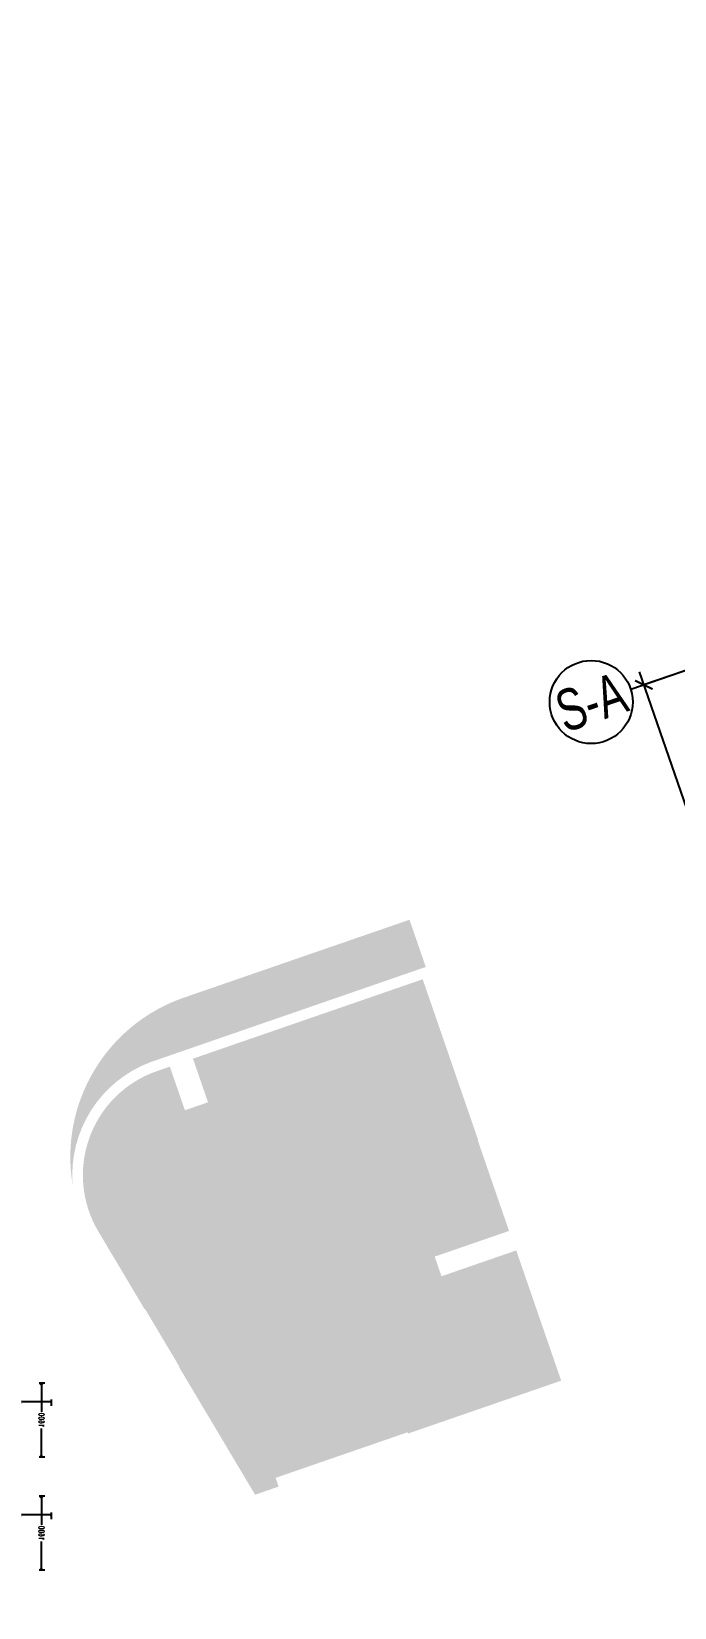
# Model space of a CAD drawing. Header units: millimetres. Extents: x -361699137 to 361252145, y -356478932 to 356523199.
# Drawn here: x -126636 to -112693, y 19811 to 53955 of the extents above; entities that cross this region are included whole.
import ezdxf
from ezdxf.enums import TextEntityAlignment as Align

# ---------------------------------------------------------------- set-up
doc = ezdxf.new("R2010")
doc.units = ezdxf.units.MM
doc.header["$LTSCALE"] = 100
doc.header["$MEASUREMENT"] = 0
doc.layers.add('$0$Xref_ST_MBDV Cot vach 30.7.2022$0$KT-Noi that', color=36, linetype='Continuous', lineweight=9)
for name, color, linetype in [('A-ANNO-ROOM', 50, 'Continuous'), ('KC', 5, 'Continuous'), ('ST_MBDV Cot vach 220805$0$AUDIT_I_220805193045-1', 50, 'Continuous')]:
    doc.layers.add(name, color=color, linetype=linetype)
doc.layers.add('dien tich thong thuy', color=3, linetype='Continuous', plot=False)
doc.styles.add('$0$Xref_ST_MBDV Cot vach 30.7.2022$0$DIM', font='vnsimli.shx', dxfattribs={"width": 0.7})
doc.styles.add('220126_HDN_HBA typical plan$0$211210_HDN_HBA_TYPICAL PLAN CORE OPT 1$0$HBA-Text', font='GOTHIC.TTF')
doc.styles.add('Arial Narrow', font='ARIALN.TTF')
doc.styles.add('ST_MBDV Cot vach 220805$0$HBA-Text', font='GOTHIC.TTF')
doc.dimstyles.new('$0$Xref_ST_MBDV Cot vach 30.7.2022$0$CCU 1-100 A1', dxfattribs={"dimscale": 100, "dimtxt": 2.2, "dimasz": 1, "dimexe": 1, "dimexo": 0, "dimgap": 1, "dimtad": 1, "dimdec": 0, "dimdsep": 46, "dimtxsty": '$0$Xref_ST_MBDV Cot vach 30.7.2022$0$DIM', "dimblk1": '$0$Xref_ST_MBDV Cot vach 30.7.2022$0$_ARCHTICK', "dimblk2": '$0$Xref_ST_MBDV Cot vach 30.7.2022$0$_ARCHTICK', "dimsah": 1, "dimcen": 0, "dimdle": 1, "dimclrd": 256, "dimclre": 256, "dimclrt": 31, "dimadec": 0, "dimazin": 0, "dimtfac": 1, "dimtdec": 0, "dimtix": 1, "dimtmove": 2, "dimatfit": 3, "dimldrblk": '$0$Xref_ST_MBDV Cot vach 30.7.2022$0$_ARCHTICK', "dimfxl": 8, "dimtolj": 1, "dimarcsym": 0})
doc.dimstyles.new('CCU_1-300', dxfattribs={"dimscale": 300, "dimtxt": 2.5, "dimasz": 1, "dimexe": 1, "dimexo": 2, "dimgap": 0.5, "dimtad": 1, "dimdec": 0, "dimdsep": 46, "dimtxsty": 'Arial Narrow', "dimblk": 'ARCHTICK', "dimcen": -1, "dimdle": 1, "dimclrd": 256, "dimclre": 256, "dimclrt": 3, "dimadec": 0, "dimazin": 2, "dimtfac": 0.1, "dimtdec": 0, "dimtix": 1, "dimtmove": 2, "dimatfit": 1, "dimfxl": 1, "dimtvp": 0.8333333333333334, "dimtolj": 1, "dimtzin": 12, "dimarcsym": 0})

# ---------------------------------------------------------------- blocks, each defined once
blk = doc.blocks.new('A$C1AAC5519')
at = {"layer": 'A-ANNO-ROOM', "insert": (772.955269176513, 1216.574747113511), "char_height": 600, "attachment_point": 2, "rotation": 50.44882673977027, "style": '220126_HDN_HBA typical plan$0$211210_HDN_HBA_TYPICAL PLAN CORE OPT 1$0$HBA-Text'}
blk.add_mtext_dynamic_manual_height_columns('S.B1.', width=722857412.8743668, gutter_width=9765.624999999996, heights=[0], dxfattribs=at)
blk = doc.blocks.new('A$C418F5BC8')
at = {"layer": 'A-ANNO-ROOM', "insert": (648.1133449638728, 1090.790118377889), "char_height": 600, "attachment_point": 2, "rotation": 50.44882673977027, "style": '220126_HDN_HBA typical plan$0$211210_HDN_HBA_TYPICAL PLAN CORE OPT 1$0$HBA-Text'}
blk.add_mtext_dynamic_manual_height_columns('SL-S', width=722857412.8743668, gutter_width=9765.624999999996, heights=[0], dxfattribs=at)
blk = doc.blocks.new('A$C2A6C5140')
at = {"layer": 'A-ANNO-ROOM', "insert": (731.4497625969816, 1190.0169191678, 0.0003277973379295924), "char_height": 600, "attachment_point": 2, "rotation": 50.44882673977027, "style": '220126_HDN_HBA typical plan$0$211210_HDN_HBA_TYPICAL PLAN CORE OPT 1$0$HBA-Text'}
blk.add_mtext_dynamic_manual_height_columns('2-BR', width=722857412.8743668, gutter_width=9765.624999999996, heights=[0], dxfattribs=at)
blk = doc.blocks.new('A$C5388591E')
at = {"layer": 'A-ANNO-ROOM', "insert": (894.3001998505497, 842.1987865094561, 0.0004622000541105721), "char_height": 600, "attachment_point": 2, "rotation": 1.4064704596368105, "style": '220126_HDN_HBA typical plan$0$211210_HDN_HBA_TYPICAL PLAN CORE OPT 1$0$HBA-Text'}
blk.add_mtext_dynamic_manual_height_columns('3-BR', width=722857412.8743668, gutter_width=9765.624999999996, heights=[0], dxfattribs=at)
blk = doc.blocks.new('A$C21AF0CCA')
at = {"layer": 'A-ANNO-ROOM', "insert": (1197.56892258345, 814.6835720778872), "char_height": 600, "attachment_point": 2, "rotation": 0.10542954816276216, "style": '220126_HDN_HBA typical plan$0$211210_HDN_HBA_TYPICAL PLAN CORE OPT 1$0$HBA-Text'}
blk.add_mtext_dynamic_manual_height_columns('S.B1P.', width=722857412.8743668, gutter_width=9765.624999999996, heights=[0], dxfattribs=at)
blk = doc.blocks.new('$0$Xref_ST_MBDV Cot vach 30.7.2022$0$_Open90')
at = {"color": 0, "linetype": 'ByBlock', "lineweight": -2}
for p, q in [((0, 0), (-1, 0)), ((-0.5, 0.5), (0, 0)), ((0, 0), (-0.5, -0.5))]:
    blk.add_line(p, q, dxfattribs=at)
blk = doc.blocks.new('*D213')
at = {"layer": 'Defpoints', "color": 5, "transparency": 16777216}
for p, q in [((-2230.006080747058, 1494.255069668558), (-2230.006080747058, 1595.840436880921)), ((-2180.006080747058, 1545.840436880921), (-1728.427059650542, 1545.840436880921)), ((-780.0060807470581, 1545.840436880921), (-1371.760392983876, 1545.840436880921)), ((-730.0060807470581, 1457.189424305085), (-730.0060807470581, 1595.840436880921))]:
    blk.add_line(p, q, dxfattribs=at)
at = {"layer": 'Defpoints', "color": 0, "transparency": 16777216}
for p in [(-2230.006080747058, 1545.840436880921), (-2230.006080747058, 1494.255069668558, -3.230259272854623e-06), (-730.0060807470581, 1457.189424305085, -3.230259272854623e-06)]:
    blk.add_point(p, dxfattribs=at)
at = {"layer": 'Defpoints', "color": 5, "transparency": 16777216, "xscale": 50, "yscale": 50, "zscale": 50, "rotation": 180}
blk.add_blockref('$0$Xref_ST_MBDV Cot vach 30.7.2022$0$_Open90', (-2230.006080747058, 1545.840436880921), dxfattribs=at)
at = {"layer": 'Defpoints', "color": 5, "transparency": 16777216, "xscale": 50, "yscale": 50, "zscale": 50}
blk.add_blockref('$0$Xref_ST_MBDV Cot vach 30.7.2022$0$_Open90', (-730.0060807470581, 1545.840436880921), dxfattribs=at)
at = {"layer": 'Defpoints', "color": 5, "transparency": 16777216, "insert": (-1550.093726317209, 1545.840436880921), "char_height": 110, "attachment_point": 5, "style": '$0$Xref_ST_MBDV Cot vach 30.7.2022$0$DIM'}
blk.add_mtext('\\A1;1500', dxfattribs=at)
blk = doc.blocks.new('$0$Xref_ST_MBDV Cot vach 30.7.2022$0$_ARCHTICK')
at = {"color": 0, "linetype": 'ByBlock', "const_width": 0.15}
blk.add_lwpolyline([(-0.5, -0.5), (0.5, 0.5)], dxfattribs=at)
blk = doc.blocks.new('*D215')
at = {"layer": 'Defpoints', "color": 5, "transparency": 16777216}
for p, q in [((-879.0568600945994, 1950.002331897217), (-1000.172690610198, 1950.002331897217)), ((-950.1726906101984, 1900.002331897217), (-950.1726906101983, 1328.335665230491)), ((-950.1726906101981, 400.0023318972127), (-950.1726906101982, 971.6689985638246)), ((-879.0568600945994, 350.0023318972127), (-1000.172690610198, 350.0023318972126))]:
    blk.add_line(p, q, dxfattribs=at)
at = {"layer": 'Defpoints', "color": 0, "transparency": 16777216}
for p in [(-879.0568600945994, 1950.002331897217, -3.230259272854623e-06), (-950.1726906101981, 350.0023318972126), (-879.0568600945994, 350.0023318972127, -3.230259272854622e-06)]:
    blk.add_point(p, dxfattribs=at)
at = {"layer": 'Defpoints', "color": 5, "transparency": 16777216, "xscale": 50, "yscale": 50, "zscale": 50}
for p, rotation in [((-950.1726906101984, 1950.002331897217), 90), ((-950.1726906101981, 350.0023318972126), 270)]:
    blk.add_blockref('$0$Xref_ST_MBDV Cot vach 30.7.2022$0$_Open90', p, dxfattribs=dict(at, rotation=rotation))
at = {"layer": 'Defpoints', "color": 5, "transparency": 16777216, "insert": (-950.1726906088297, 1150.002331897158), "char_height": 110, "attachment_point": 5, "rotation": 90, "style": '$0$Xref_ST_MBDV Cot vach 30.7.2022$0$DIM'}
blk.add_mtext('\\A1;1600', dxfattribs=at)
blk = doc.blocks.new('_ARCHTICK')
at = {"color": 0, "linetype": 'ByBlock', "const_width": 0.15}
blk.add_lwpolyline([(-0.5, -0.5), (0.5, 0.5)], dxfattribs=at)
blk = doc.blocks.new('*D483')
at = {"layer": 'Defpoints', "color": 0, "transparency": 16777216}
for p in [(31338.51226331713, 1026.724926642584, 5.460132575568855e-05), (50260.31825406058, -43270.02791293013), (44523.9358312823, -45250.50321154601)]:
    blk.add_point(p, dxfattribs=at)
at = {"layer": 'KC', "lineweight": -2, "transparency": 16777216}
for p, q in [((30771.36201936088, 830.9173660623892), (28560.55529354013, 67.64048042176546)), ((28746.22663522816, 449.1193826899871), (44621.8396115724, -45534.07833352413)), ((49693.16801010433, -43465.83547351032), (44240.36070930418, -45348.4069918361))]:
    blk.add_line(p, q, dxfattribs=at)
at = {"layer": 'KC', "lineweight": -2, "transparency": 16777216, "xscale": 300, "yscale": 300, "zscale": 300}
for p, rotation in [((28844.13041551826, 165.5442607118621), 109.0471379637702), ((44523.9358312823, -45250.50321154601), 289.0471379637702)]:
    blk.add_blockref('_ARCHTICK', p, dxfattribs=dict(at, rotation=rotation))
at = {"layer": 'KC', "color": 3, "transparency": 16777216, "insert": (37187.78517756912, -22368.56002124211), "char_height": 750, "attachment_point": 5, "rotation": 289.0471379637702, "style": 'Arial Narrow'}
blk.add_mtext('\\A1;48047', dxfattribs=at)
blk = doc.blocks.new('ST_MBDV Cot vach 220805$0$GRID-SYM-flat-103')
at = {"layer": 'ST_MBDV Cot vach 220805$0$AUDIT_I_220805193045-1'}
blk.add_circle((7.814746150539778e-20, 1.307624847908942e-17, 4.374695749536969e-07), 900.0000000000003, dxfattribs=at)
at = {"layer": 'ST_MBDV Cot vach 220805$0$AUDIT_I_220805193045-1', "style": 'ST_MBDV Cot vach 220805$0$HBA-Text'}
blk.add_attdef('GRID', text='', height=900.0000000000003, rotation=19.04713795291325, dxfattribs=at).set_placement((7.814746150539778e-20, 1.307624847908942e-17, 4.374695749536969e-07), align=Align.MIDDLE_CENTER)
blk = doc.blocks.new('$0$Xref_ST_MBDV Cot vach 30.7.2022$0$TM 1000kg')
at = {"layer": 'Defpoints', "color": 5}
for base, p1, p2, angle, picture, middle in [((-950.1726906101981, 350.0023318972126), (-879.056860094599, 1950.002331897216, -3.230259272854623e-06), (-879.056860094599, 350.0023318972126, -3.230259272854622e-06), 90, '*D215', (-950.1726906088297, 1150.002331897158)), ((-2230.006080747058, 1545.840436880921), (-730.0060807470581, 1457.189424305085, -3.230259272854623e-06), (-2230.006080747058, 1494.255069668558, -3.230259272854623e-06), 180, '*D213', (-1550.093726317209, 1545.840436880921))]:
    dim = blk.add_linear_dim(base=base, p1=p1, p2=p2, angle=angle, dimstyle='$0$Xref_ST_MBDV Cot vach 30.7.2022$0$CCU 1-100 A1', override={"dimscale": 50, "dimblk1": '$0$Xref_ST_MBDV Cot vach 30.7.2022$0$_Open90', "dimblk2": '$0$Xref_ST_MBDV Cot vach 30.7.2022$0$_Open90', "dimclrd": 5, "dimclre": 5, "dimclrt": 5, "dimlwd": 65535, "dimlwe": 65535}, dxfattribs=at)
    dim.commit()
    dim.dimension.update_dxf_attribs({"geometry": picture, "text_midpoint": middle, "dimtype": 128})
blk = doc.blocks.new('A$C0e39c971')
at = {"layer": 'KC', "ltscale": 2000}
blk.add_line((5878.170421930728, 2029.426912587933), (-61552.03433026094, -21250.72021190883), dxfattribs=at)
at = {"layer": 'KC'}
ref = blk.add_blockref('ST_MBDV Cot vach 220805$0$GRID-SYM-flat-103', (-62692.96622916893, -21622.3745301394), dxfattribs=at)
ref.add_attrib('GRID', 'S-A', dxfattribs={"layer": 'ST_MBDV Cot vach 220805$0$AUDIT_I_220805193045-1', "height": 900, "rotation": 18.99999999997828, "style": 'ST_MBDV Cot vach 220805$0$HBA-Text', "width": 0.75}).set_placement((-62692.96622916893, -21622.3745301394, -8.277699272529548e-05), align=Align.MIDDLE_CENTER)
dim = blk.add_linear_dim(base=(-45872.22891597122, -66666.76768024627), p1=(-59057.6524839364, -20389.53954205768, 5.460142925326916e-05), p2=(-40135.84649319295, -64686.2923816304), angle=109.0471379637702, dimstyle='CCU_1-300', dxfattribs=at)
dim.commit()
dim.dimension.update_dxf_attribs({"geometry": '*D483', "text_midpoint": (-53208.37956968441, -43784.82448994237), "insert": (-90396.16474725353, -21416.26446870026)})

msp = doc.modelspace()

# ---------------------------------------------------------------- hatches: boundary and pattern name
at = {"layer": 'A-ANNO-ROOM'}
h = msp.add_hatch(dxfattribs=at)
h.set_pattern_fill('ANSI31', color=256)
h.set_pattern_definition([(45, (0, 0), (-0.08838834764831845, 0.08838834764831845), [])])
edge = h.paths.add_edge_path()
edge.add_line((-118152.700226742, 33421.55701562114), (-116950.1154587562, 29938.30926602177))
edge.add_line((-116950.1154587562, 29938.30926602177), (-116959.5679628544, 29935.04580666855))
edge.add_line((-116959.5679628544, 29935.04580666855), (-116280.7684197769, 27968.92496065305))
edge.add_line((-116280.7684197769, 27968.92496065305), (-117892.4203640892, 27412.50514262123))
edge.add_line((-117892.4203640892, 27412.50514262123), (-117745.5646937228, 26987.14245962255))
edge.add_line((-117745.5646937228, 26987.14245962255), (-116124.4602453346, 27546.82573701374))
edge.add_line((-116124.4602453346, 27546.82573701374), (-115150.3176319568, 24725.25327314687))
edge.add_line((-115150.3176319568, 24725.25327314687), (-116643.8132754329, 24209.62669688031))
edge.add_line((-116643.8132754329, 24209.62669688031), (-118468.1531840488, 23579.72329832476))
edge.add_line((-118468.1531840488, 23579.72329832476), (-118478.0244084992, 23608.30908949529))
edge.add_line((-118478.0244084992, 23608.30908949529), (-121342.0693834176, 22619.2991784272))
edge.add_line((-121342.0693834176, 22619.2991784272), (-121276.7382801014, 22430.06975799475))
edge.add_line((-121276.7382801014, 22430.06975799475), (-121787.1380739734, 22253.85518422586))
edge.add_line((-121787.1380739734, 22253.85518422586), (-123436.7794674784, 25022.26120845627))
edge.add_line((-123436.7794674784, 25022.26120845627), (-123427.1249040773, 25025.59442840485))
edge.add_line((-123427.1249040773, 25025.59442840485), (-124174.7777189256, 26280.29533783405))
edge.add_line((-124174.7777189256, 26280.29533783405), (-124184.4322823989, 26276.96211786062))
edge.add_line((-124184.4322823989, 26276.96211786062), (-125185.4546949736, 27956.86448238038))
edge.add_arc((-123136.6206016494, 29177.72641480047), 2384.999999999962, 109.08226608861321, 210.7899236506084, ccw=False)
edge.add_line((-123916.3376980896, 31431.67101250438), (-123635.2131642508, 31528.92167495911))
edge.add_line((-123635.2131642508, 31528.92167495911), (-123308.8981238774, 30583.46860868597))
edge.add_line((-123308.8981238774, 30583.46860868597), (-122807.8239429953, 30756.46353202061))
edge.add_line((-122807.8239429953, 30756.46353202061), (-123134.1698808381, 31701.71393892782))
edge.add_line((-123134.1698808381, 31701.71393892782), (-118152.700226742, 33421.55701562114))
edge = h.paths.add_edge_path()
edge.add_arc((-122143.4865418001, 29572.29767458345), 3650.000000013757, 109.0340292046127, 189.5148724905627, ccw=False)
edge.add_line((-123333.8598043356, 33022.73409566718), (-118439.0625063332, 34711.40043173099))
edge.add_line((-118439.0625063332, 34711.40043173099), (-118086.034044599, 33688.10605811179))
edge.add_line((-118086.034044599, 33688.10605811179), (-124056.7276366415, 31625.50128082899))
edge.add_arc((-123136.6208374439, 29177.72681053066), 2614.99999999994, 110.6099046270658, 184.579494903168)

# ---------------------------------------------------------------- block references
at = {"layer": '$0$Xref_ST_MBDV Cot vach 30.7.2022$0$KT-Noi that', "xscale": -1}
for p in [(125468.861370307, 22720.41457684701, -1.275855555024299e-05), (125468.8752755282, 20270.41690874365, -1.275855555024299e-05)]:
    msp.add_blockref('$0$Xref_ST_MBDV Cot vach 30.7.2022$0$TM 1000kg', p, dxfattribs=at)
at = {"layer": 'A-ANNO-ROOM'}
for p in [(-259643.7130096142, 30107.50136767479, 5.460850030168077e-05), (-265285.2820729736, 28918.92663560377, 5.460850030168077e-05), (-245554.3968650475, 25356.81105555443, 5.460850030168077e-05), (-227992.1817903481, 24030.19494673412, 5.460832008522107e-05), (-256709.4713859697, 21832.8932062781, 5.460850030168077e-05), (-262170.0583902029, 20336.74231012515, 5.460850030168077e-05), (-227339.9751671815, 20267.82827189344, 5.460850030168077e-05), (-224467.8250259957, 15310.13736246047, 5.460832008522128e-05)]:
    msp.add_blockref('A$C21AF0CCA', p, dxfattribs=at)
at = {"layer": 'dien tich thong thuy'}
for name, p, rotation in [('A$C2A6C5140', (-231902.1761341663, 41866.69510118499, 3.214423980650787e-05), 310.9576437198666), ('A$C2A6C5140', (-223136.0769012624, 38294.90614465419, 1.895367564819208e-05), 310.9576437198666), ('A$C2A6C5140', (-179022.2876665308, 13510.42375649511, 0.000178988243818107), 310.9576437198666), ('A$C2A6C5140', (-176749.4277460563, 2773.706094754736, 0.000178988243818107), 310.9576437198666), ('A$C2A6C5140', (-199561.0792445699, 2742.960286576832, 0.0001030398263186841), 310.9576437198666), ('A$C2A6C5140', (-192735.1419570138, 2545.06827839894, 0.000178988243818107), 310.9576437198666), ('A$C418F5BC8', (-243956.3571569886, 39603.8582028097, -1.001597833679712e-05), 309.6632197063607), ('A$C418F5BC8', (-248126.4019441397, 37597.12528390926, -1.001597833679712e-05), 309.6632197063607), ('A$C418F5BC8', (-251890.361273925, 36548.61448139837, -1.001597833679712e-05), 309.6632197063607), ('A$C418F5BC8', (-255839.4329553979, 34945.01120257354, -1.001597833679712e-05), 309.6632197063607), ('A$C1AAC5519', (-240877.0889148213, 28052.61175672372, 0.0003723829774320968), 309.6566028083925), ('A$C1AAC5519', (-219521.6105350079, 27682.1615688601, 0.0005547181599990354), 309.6566028083925), ('A$C1AAC5519', (-217651.9125884596, 24627.95011466656, 0.0003723828570649432), 309.6566028083925), ('A$C1AAC5519', (-267764.0012375055, 19262.70548251106, 0.0003723828655667127), 309.6566028083925), ('A$C418F5BC8', (-223053.1163780628, 10712.6679421931, -1.001597833679712e-05), 309.6632197063607), ('A$C1AAC5519', (-213503.7868963684, 3324.648489140978, -0.3423708923741385), 309.6566028083925), ('A$C1AAC5519', (-207798.658660123, 3064.615415494518, 0.0003723828655667127), 309.6566028083925), ('A$C1AAC5519', (-184128.1584514385, 2786.454424718489, 0.0003723828655667127), 309.6566028083925)]:
    msp.add_blockref(name, p, dxfattribs=dict(at, rotation=rotation))
for p in [(-273086.0443437684, 28673.87453448355, -1.001579812033762e-05), (-220441.6689392982, 3035.191374137183, 4.458552763712727e-05)]:
    msp.add_blockref('A$C5388591E', p, dxfattribs=at)
at = {"layer": 'KC'}
msp.add_blockref('A$C0e39c971', (-51806.2233402338, 61050.61543249532), dxfattribs=at)

doc.saveas('drawing.dxf')
